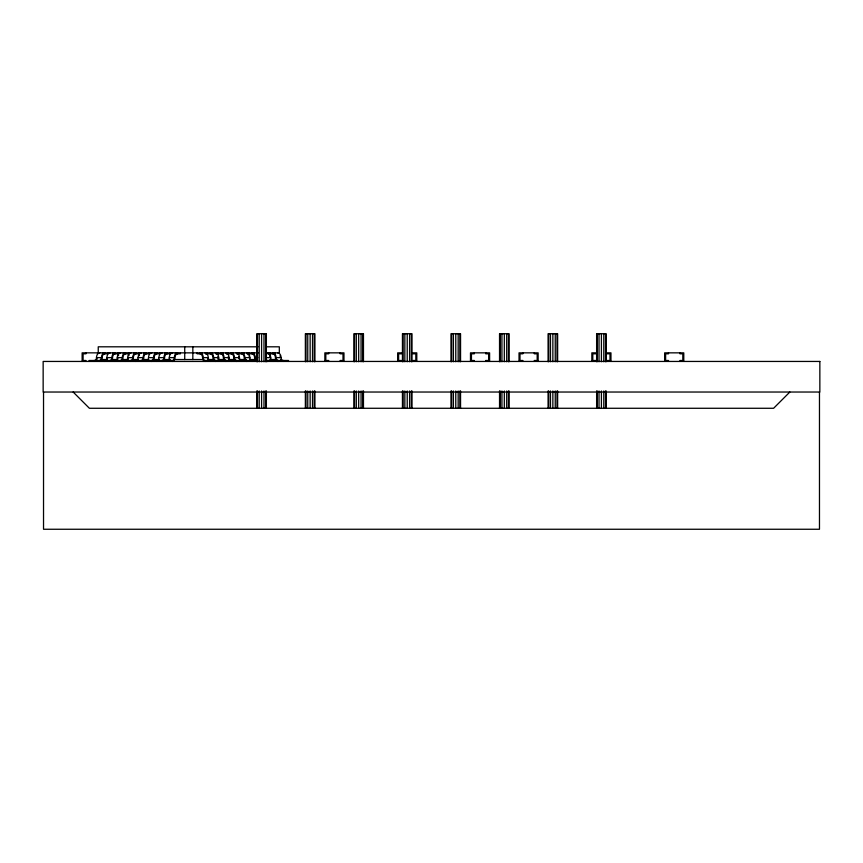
<?xml version="1.0" encoding="UTF-8"?>
<svg xmlns="http://www.w3.org/2000/svg" width="863" height="863" viewBox="0 0 863 863"><rect width="100%" height="100%" fill="white"/><g stroke="black" fill="none" stroke-linecap="round" stroke-linejoin="round"><path stroke-width="1.29" d="M789.85 392.029L773.604 408.275L89.396 408.275L73.15 392.029M258.037 346.807L98.242 346.807L98.242 352.859L258.037 352.859M266.02 346.807L279.321 346.807L279.321 352.859L266.02 352.859M200.906 353.808L197.163 353.808L197.163 352.859M211.316 353.808L207.562 353.808L207.562 352.859M221.726 353.808L217.972 353.808L217.972 352.859M232.125 353.808L228.382 353.808L228.382 352.859M242.535 353.808L238.781 353.808L238.781 352.859M252.935 353.808L249.191 353.808L249.191 352.859M273.754 353.808L270 353.808L270 352.859M104.855 352.859A4.779 3.376 -90 0 0 101.478 357.627L96.483 357.627A4.779 3.376 -90 0 1 99.86 352.859M104.855 360.497A2.869 2.028 -90 0 0 106.883 357.627L111.888 357.627A4.779 3.376 -90 0 1 115.264 352.859M115.264 360.497A2.869 2.028 -90 0 0 117.292 357.627L122.287 357.627A4.779 3.376 -90 0 1 125.674 352.859M126.203 360.4A2.869 2.028 -90 0 1 125.685 360.497A2.869 2.028 -90 0 0 127.702 357.627L132.697 357.627A4.779 3.376 -90 0 1 136.074 352.859M136.074 360.497A2.869 2.028 -90 0 0 138.102 357.627L143.107 357.627A4.779 3.376 -90 0 1 146.483 352.859M146.483 360.497A2.869 2.028 -90 0 0 148.512 357.627L153.506 357.627A4.779 3.376 -90 0 1 156.893 352.859M156.893 360.497A2.869 2.028 -90 0 0 158.911 357.627L163.916 357.627A4.779 3.376 -90 0 1 167.293 352.859M167.293 360.497A2.869 2.028 -90 0 0 169.321 357.627L174.326 357.627A4.779 3.376 -90 0 1 177.702 352.859M199.86 352.859A4.779 3.376 -90 0 1 203.237 357.627L208.242 357.627A2.869 2.028 -90 0 0 210.27 360.497M210.27 352.859A4.779 3.376 -90 0 1 213.646 357.627L218.652 357.627A2.869 2.028 -90 0 0 220.669 360.497M220.669 352.859A4.779 3.376 -90 0 1 224.056 357.627L229.051 357.627A2.869 2.028 -90 0 0 231.079 360.497M231.079 352.859A4.779 3.376 -90 0 1 234.456 357.627L239.461 357.627A2.869 2.028 -90 0 0 241.489 360.497M241.489 352.859A4.779 3.376 -90 0 1 244.865 357.627L249.86 357.627A2.869 2.028 -90 0 0 251.888 360.497M251.888 352.859A4.779 3.376 -90 0 1 255.275 357.627L257.767 357.627M265.675 357.627L270.68 357.627A2.869 2.028 -90 0 0 272.708 360.497M272.708 352.859A4.779 3.376 -90 0 1 276.084 357.627L281.079 357.627A2.869 2.028 -90 0 0 283.107 360.497M100.895 359.537L106.225 359.537M111.543 359.537L116.861 359.537M122.19 359.537L127.508 359.537M132.837 359.537L138.156 359.537M143.474 359.537L148.803 359.537A3.819 2.708 -90 0 1 148.393 360.335M152.794 359.537L159.45 359.537M163.441 359.537L170.087 359.537M174.078 359.537L203.485 359.537M208.803 359.537L214.121 359.537M218.112 359.537L224.768 359.537M228.76 359.537L235.416 359.537M239.407 359.537L246.063 359.537M250.054 359.537L255.372 359.537M270.011 359.537L276.667 359.537M257.293 361.457L257.293 360.497L205.265 360.497A2.869 2.028 -90 0 1 203.237 357.627M266.268 359.655A2.869 2.028 -90 0 0 267.703 360.497L288.512 360.497L288.512 361.457M819.472 392.029L819.472 529.256L43.528 529.256L43.528 392.029M683.776 361.446L683.776 352.848L664.661 352.848L664.661 361.446M679.947 352.848L679.947 353.808L682.816 353.808L682.816 360.497L679.947 360.497L679.947 361.446M668.491 352.848L668.491 353.808L665.621 353.808L665.621 360.497L668.491 360.497L668.491 361.446M610.961 361.446L610.961 352.848L607.131 352.848L607.131 353.808L610.001 353.808L610.001 360.497L607.131 360.497L607.131 361.446M606.182 361.694L606.182 333.744L596.624 333.744L596.624 361.694M606.182 390.971L606.182 408.275M605.546 333.744L605.546 361.694M605.546 390.971L605.546 408.275M603.787 333.744L603.787 361.694M603.787 390.971L603.787 408.275M601.403 333.744L601.403 361.694M601.403 390.971L601.403 408.275M599.019 333.744L599.019 361.694M599.019 390.971L599.019 408.275M597.261 333.744L597.261 361.694M597.261 390.971L597.261 408.275M596.624 390.971L596.624 408.275M595.675 361.446L595.675 360.497L592.805 360.497L592.805 353.808L595.675 353.808L595.675 352.848L591.845 352.848L591.845 361.446M557.638 361.694L557.638 333.744L548.081 333.744L548.081 361.694M557.638 390.971L557.638 408.275M557.002 333.744L557.002 361.694M557.002 390.971L557.002 408.275M555.243 333.744L555.243 361.694M555.243 390.971L555.243 408.275M552.859 333.744L552.859 361.694M552.859 390.971L552.859 408.275M550.475 333.744L550.475 361.694M550.475 390.971L550.475 408.275M548.717 333.744L548.717 361.694M548.717 390.971L548.717 408.275M548.081 390.971L548.081 408.275M538.145 361.446L538.145 352.848L519.03 352.848L519.03 361.446M534.316 352.848L534.316 353.808L537.185 353.808L537.185 360.497L534.316 360.497L534.316 361.446M522.859 352.848L522.859 353.808L519.99 353.808L519.99 360.497L522.859 360.497L522.859 361.446M509.094 361.694L509.094 333.744L499.537 333.744L499.537 361.694M509.094 390.971L509.094 408.275M508.458 333.744L508.458 361.694M508.458 390.971L508.458 408.275M506.7 333.744L506.7 361.694M506.7 390.971L506.7 408.275M504.316 333.744L504.316 361.694M504.316 390.971L504.316 408.275M501.932 333.744L501.932 361.694M501.932 390.971L501.932 408.275M500.173 333.744L500.173 361.694M500.173 390.971L500.173 408.275M499.537 390.971L499.537 408.275M489.601 361.446L489.601 352.848L470.486 352.848L470.486 361.446M485.772 352.848L485.772 353.808L488.641 353.808L488.641 360.497L485.772 360.497L485.772 361.446M474.316 352.848L474.316 353.808L471.446 353.808L471.446 360.497L474.316 360.497L474.316 361.446M460.551 361.694L460.551 333.744L450.993 333.744L450.993 361.694M460.551 390.971L460.551 408.275M459.914 333.744L459.914 361.694M459.914 390.971L459.914 408.275M458.156 333.744L458.156 361.694M458.156 390.971L458.156 408.275M455.772 333.744L455.772 361.694M455.772 390.971L455.772 408.275M453.388 333.744L453.388 361.694M453.388 390.971L453.388 408.275M451.629 333.744L451.629 361.694M451.629 390.971L451.629 408.275M450.993 390.971L450.993 408.275M416.786 361.446L416.786 352.848L412.956 352.848L412.956 353.808L415.826 353.808L415.826 360.497L412.956 360.497L412.956 361.446M412.007 361.694L412.007 333.744L402.449 333.744L402.449 361.694M412.007 390.971L412.007 408.275M411.371 333.744L411.371 361.694M411.371 390.971L411.371 408.275M409.612 333.744L409.612 361.694M409.612 390.971L409.612 408.275M407.228 333.744L407.228 361.694M407.228 390.971L407.228 408.275M404.844 333.744L404.844 361.694M404.844 390.971L404.844 408.275M403.086 333.744L403.086 361.694M403.086 390.971L403.086 408.275M402.449 390.971L402.449 408.275M401.5 361.446L401.5 360.497L398.63 360.497L398.63 353.808L401.5 353.808L401.5 352.848L397.67 352.848L397.67 361.446M363.463 361.694L363.463 333.744L353.906 333.744L353.906 361.694M363.463 390.971L363.463 408.275M362.827 333.744L362.827 361.694M362.827 390.971L362.827 408.275M361.068 333.744L361.068 361.694M361.068 390.971L361.068 408.275M358.684 333.744L358.684 361.694M358.684 390.971L358.684 408.275M356.3 333.744L356.3 361.694M356.3 390.971L356.3 408.275M354.542 333.744L354.542 361.694M354.542 390.971L354.542 408.275M353.906 390.971L353.906 408.275M343.97 361.446L343.97 352.848L324.855 352.848L324.855 361.446M340.141 352.848L340.141 353.808L343.01 353.808L343.01 360.497L340.141 360.497L340.141 361.446M328.684 352.848L328.684 353.808L325.815 353.808L325.815 360.497L328.684 360.497L328.684 361.446M314.919 361.694L314.919 333.744L305.362 333.744L305.362 361.694M314.919 390.971L314.919 408.275M314.283 333.744L314.283 361.694M314.283 390.971L314.283 408.275M312.525 333.744L312.525 361.694M312.525 390.971L312.525 408.275M310.141 333.744L310.141 361.694M310.141 390.971L310.141 408.275M307.757 333.744L307.757 361.694M307.757 390.971L307.757 408.275M305.998 333.744L305.998 361.694M305.998 390.971L305.998 408.275M305.362 390.971L305.362 408.275M283.517 360.497L283.517 361.457M275.006 352.859L275.006 353.808M273.107 360.497L273.107 361.457M267.703 360.497L267.703 361.457A3.819 2.708 -90 0 1 266.354 360.939M266.376 361.694L266.376 333.744L256.818 333.744L256.818 361.694M266.376 390.971L266.376 408.275M265.739 333.744L265.739 361.694M265.739 390.971L265.739 408.275M263.981 333.744L263.981 361.694M263.981 390.971L263.981 408.275M261.597 333.744L261.597 361.694M261.597 390.971L261.597 408.275M259.213 333.744L259.213 361.694M259.213 390.971L259.213 408.275M257.454 333.744L257.454 361.694M257.454 390.971L257.454 408.275M256.818 390.971L256.818 408.275M254.186 352.859L254.186 353.808M252.298 360.497L252.298 361.457M243.787 352.859L243.787 353.808M241.888 360.497L241.888 361.457M233.377 352.859L233.377 353.808M231.489 360.497L231.489 361.457M222.967 352.859L222.967 353.808M221.079 360.497L221.079 361.457M212.568 352.859L212.568 353.808M210.669 360.497L210.669 361.457M202.158 352.859L202.158 353.808M192.837 346.807L192.837 359.537M184.725 346.807L184.725 359.537M180.399 352.859L180.399 353.808L175.405 353.808L175.405 352.859M170 352.859L170 353.808L164.995 353.808L164.995 352.859M166.893 360.497L166.904 361.457M159.59 352.859L159.59 353.808L154.596 353.808L154.596 352.859M156.483 360.497L156.494 361.457M149.18 352.859L149.18 353.808L144.186 353.808L144.186 352.859M146.074 360.497L146.084 361.457M141.079 361.457L141.079 360.497A2.869 2.028 -90 0 0 143.107 357.627M138.781 352.859L138.781 353.808L133.776 353.808L133.776 352.859M130.669 361.457L130.669 360.497A2.869 2.028 -90 0 0 132.697 357.627M128.371 352.859L128.371 353.808L123.377 353.808L123.377 352.859M125.264 360.497L125.275 361.457M120.27 361.457L120.27 360.497A2.869 2.028 -90 0 0 122.287 357.627M117.972 352.859L117.972 353.808L112.967 353.808L112.967 352.859M114.876 360.497L114.855 361.457M109.86 361.457L109.86 360.497A2.869 2.028 -90 0 0 111.888 357.627M107.562 352.859L107.562 353.808L102.557 353.808L102.557 352.859M104.466 360.497L104.455 361.457M101.251 358.997L101.251 361.446M99.45 361.457L99.45 360.497A2.869 2.028 -90 0 0 101.478 357.627M97.422 353.808L97.422 352.848L82.136 352.848L82.136 361.446M94.056 360.497L94.045 361.457M89.051 361.457L89.062 360.497L172.298 360.497A2.869 2.028 -90 0 0 174.326 357.627M85.966 352.848L85.966 353.808L83.096 353.808L83.096 360.497L85.966 360.497L85.966 361.446M220.669 353.808A3.819 2.708 -90 0 1 223.377 357.627A3.819 2.708 -90 0 0 226.084 361.457L226.084 360.497A2.869 2.028 -90 0 1 224.056 357.627M219.979 361.327A3.819 2.708 -90 0 1 219.321 360.939M218.059 358.62A3.819 2.708 -90 0 1 217.972 357.627A3.819 2.708 -90 0 0 217.875 356.646M213.646 357.627A2.869 2.028 -90 0 0 215.674 360.497L215.674 361.457A3.819 2.708 -90 0 1 212.967 357.627A3.819 2.708 -90 0 0 210.27 353.808M282.406 361.327A3.819 2.708 -90 0 1 281.759 360.939M281.198 360.335A3.819 2.708 -90 0 1 280.766 359.547M280.044 355.718A3.819 2.708 -90 0 1 280.313 356.646M277.703 352.859A4.779 3.376 -90 0 1 281.079 357.627M241.489 353.808A3.819 2.708 -90 0 1 244.186 357.627A3.819 2.708 -90 0 0 246.894 361.457L246.894 360.497A2.869 2.028 -90 0 1 244.865 357.627M240.788 361.327A3.819 2.708 -90 0 1 240.13 360.939M238.878 358.62A3.819 2.708 -90 0 1 238.781 357.627A3.819 2.708 -90 0 0 238.695 356.646M251.888 353.808A3.819 2.708 -90 0 1 254.596 357.627A3.819 2.708 -90 0 0 256.602 361.327M251.187 361.327A3.819 2.708 -90 0 1 250.54 360.939M272.708 353.808A3.819 2.708 -90 0 1 275.405 357.627A3.819 2.708 -90 0 0 278.113 361.457L278.113 360.497A2.869 2.028 -90 0 1 276.084 357.627M272.007 361.327A3.819 2.708 -90 0 1 271.349 360.939M270.788 360.335A3.819 2.708 -90 0 1 270.367 359.547M205.265 361.457A3.819 2.708 -90 0 1 202.568 357.627A3.819 2.708 -90 0 0 199.86 353.808M231.079 353.808A3.819 2.708 -90 0 1 233.787 357.627A3.819 2.708 -90 0 0 236.484 361.457L236.484 360.497A2.869 2.028 -90 0 1 234.456 357.627M230.378 361.327A3.819 2.708 -90 0 1 229.731 360.939M228.468 358.62A3.819 2.708 -90 0 1 228.382 357.627A3.819 2.708 -90 0 0 228.285 356.646M267.994 353.938A3.819 2.708 -90 0 1 268.652 354.326M269.634 355.718A3.819 2.708 -90 0 1 269.903 356.646M267.293 352.859A4.779 3.376 -90 0 1 270.68 357.627M207.929 359.547A3.819 2.708 -90 0 1 207.562 357.627M205.567 353.938A3.819 2.708 -90 0 1 206.214 354.326M204.865 352.859A4.779 3.376 -90 0 1 208.242 357.627M257.293 360.497A2.869 2.028 -90 0 1 255.275 357.627M256.894 352.859A4.779 3.376 -90 0 1 257.767 353.021M247.185 353.938A3.819 2.708 -90 0 1 248.393 354.93M249.094 356.646A3.819 2.708 -90 0 1 249.191 357.627M246.484 352.859A4.779 3.376 -90 0 1 249.86 357.627M236.775 353.938A3.819 2.708 -90 0 1 237.433 354.326M236.084 352.859A4.779 3.376 -90 0 1 239.461 357.627M226.376 353.938A3.819 2.708 -90 0 1 227.023 354.326M225.674 352.859A4.779 3.376 -90 0 1 229.051 357.627M215.966 353.938A3.819 2.708 -90 0 1 216.624 354.326M215.265 352.859A4.779 3.376 -90 0 1 218.652 357.627M159.224 359.547A3.819 2.708 -90 0 1 158.803 360.335M158.242 360.939A3.819 2.708 -90 0 1 157.584 361.327M156.893 353.808A3.819 2.708 -90 0 0 154.186 357.627A3.819 2.708 -90 0 1 151.478 361.457L151.478 360.497A2.869 2.028 -90 0 0 153.506 357.627M158.911 357.627A4.779 3.376 -90 0 1 162.298 352.859M169.633 359.547A3.819 2.708 -90 0 1 169.202 360.335M168.641 360.939A3.819 2.708 -90 0 1 167.994 361.327M167.293 353.808A3.819 2.708 -90 0 0 164.596 357.627A3.819 2.708 -90 0 1 161.888 361.457L161.888 360.497A2.869 2.028 -90 0 0 163.916 357.627M97.066 358.62A3.819 2.708 -90 0 1 96.796 359.547M100.151 361.327A3.819 2.708 -90 0 0 102.158 357.627A3.819 2.708 -90 0 1 104.855 353.808M96.494 357.627A2.869 2.028 -90 0 1 94.466 360.497M107.465 358.62A3.819 2.708 -90 0 1 107.195 359.547M172.298 361.457A3.819 2.708 -90 0 0 174.995 357.627A3.819 2.708 -90 0 1 177.702 353.808M169.321 357.627A4.779 3.376 -90 0 1 172.697 352.859M110.561 361.327A3.819 2.708 -90 0 0 112.557 357.627A3.819 2.708 -90 0 1 115.264 353.808M106.883 357.627A4.779 3.376 -90 0 1 110.27 352.859M117.875 358.62A3.819 2.708 -90 0 1 117.605 359.547M147.832 360.939A3.819 2.708 -90 0 1 147.185 361.327M146.483 353.808A3.819 2.708 -90 0 0 143.776 357.627A3.819 2.708 -90 0 1 141.78 361.327M148.512 357.627A4.779 3.376 -90 0 1 151.888 352.859M138.102 357.627A4.779 3.376 -90 0 1 141.478 352.859M139.137 355.718A3.819 2.708 -90 0 1 139.569 354.93M128.285 358.62A3.819 2.708 -90 0 1 128.015 359.547M125.674 353.808A3.819 2.708 -90 0 0 122.967 357.627A3.819 2.708 -90 0 1 120.96 361.327M131.37 361.327A3.819 2.708 -90 0 0 133.377 357.627A3.819 2.708 -90 0 1 136.074 353.808M127.702 357.627A4.779 3.376 -90 0 1 131.079 352.859M128.738 355.718A3.819 2.708 -90 0 1 129.17 354.93M117.292 357.627A4.779 3.376 -90 0 1 120.669 352.859M118.328 355.718A3.819 2.708 -90 0 1 118.76 354.93M819.85 361.446L43.15 361.446L43.15 392.029L819.85 392.029L819.85 361.446M135.685 361.457L135.685 360.497L135.674 361.457"/></g></svg>
